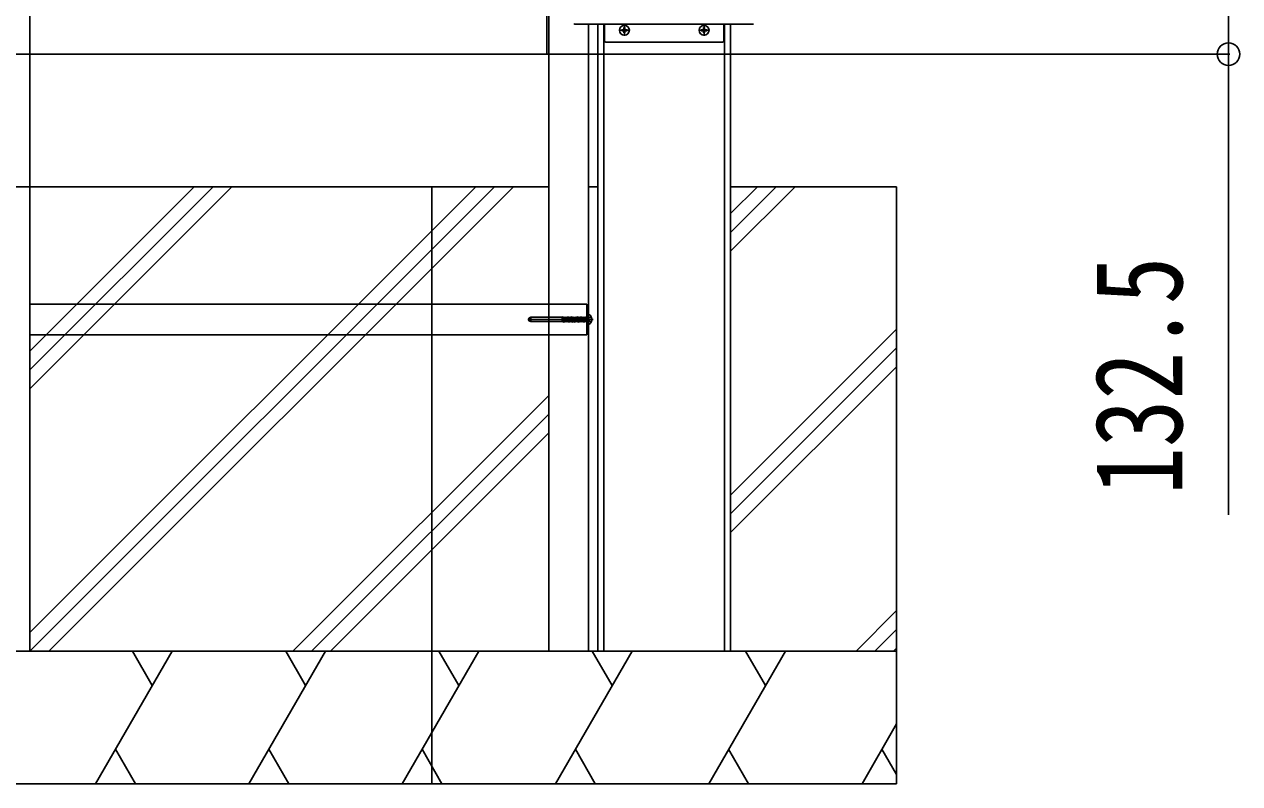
# Model space of a CAD drawing. Units: millimetres, scale not verified. Extents: x -8410 to 8410, y -5940 to 5940.
# Drawn here: x -6467 to -5551, y -4000 to -3428 of the extents above; entities that cross this region are included whole.
import ezdxf
from ezdxf.enums import TextEntityAlignment as Align

# ---------------------------------------------------------------- set-up
doc = ezdxf.new("R2010")
doc.units = ezdxf.units.MM
doc.header["$LTSCALE"] = 30
for name, color, linetype in [('0-3_YKK_13', 4, 'Continuous'), ('0-4_YKK_A1', 4, 'Continuous'), ('0-5_YKK_D', 6, 'Continuous')]:
    doc.layers.add(name, color=color, linetype=linetype)
doc.styles.add('ＭＳ ゴシック', font='')
doc.styles.get('ＭＳ ゴシック').set_extended_font_data('MS Gothic')

msp = doc.modelspace()

# ---------------------------------------------------------------- linework, layer by layer
at = {"layer": '0-3_YKK_13'}
for p, q in [((-6038.46, -3650.4), (-6087.62, -3650.4)), ((-6086.96, -3651.47), (-6086.96, -3649.33)), ((-6085.46, -3652.02), (-6086.96, -3651.47)), ((-6061.96, -3648.78), (-6085.46, -3648.78)), ((-6061.96, -3652.02), (-6085.46, -3652.02)), ((-6061.76, -3648.4), (-6061.96, -3648.74)), ((-6061.66, -3648.4), (-6061.96, -3650.29)), ((-6061.76, -3648.4), (-6061.96, -3649.66)), ((-6061.96, -3648.74), (-6061.96, -3652.02)), ((-6061.37, -3648.9), (-6061.96, -3651.68)), ((-6061.27, -3651.9), (-6061.96, -3651.9)), ((-6061.76, -3648.4), (-6061.66, -3648.4)), ((-6061.66, -3648.4), (-6061.37, -3648.9)), ((-6060.64, -3648.9), (-6061.37, -3648.9)), ((-6060.64, -3648.9), (-6061.27, -3651.9)), ((-6060.35, -3648.4), (-6060.98, -3652.4)), ((-6060.89, -3652.4), (-6060.6, -3651.9)), ((-6060.25, -3648.4), (-6060.88, -3652.4)), ((-6060.35, -3648.4), (-6060.64, -3648.9)), ((-6059.96, -3648.9), (-6060.6, -3651.9)), ((-6059.86, -3651.9), (-6060.6, -3651.9)), ((-6060.35, -3648.4), (-6060.25, -3648.4)), ((-6060.25, -3648.4), (-6059.96, -3648.9)), ((-6059.23, -3648.9), (-6059.96, -3648.9)), ((-6059.23, -3648.9), (-6059.86, -3651.9)), ((-6058.94, -3648.4), (-6059.57, -3652.4)), ((-6059.48, -3652.4), (-6059.19, -3651.9)), ((-6058.84, -3648.4), (-6059.47, -3652.4)), ((-6058.94, -3648.4), (-6059.23, -3648.9)), ((-6058.55, -3648.9), (-6059.19, -3651.9)), ((-6058.45, -3651.9), (-6059.19, -3651.9)), ((-6058.94, -3648.4), (-6058.84, -3648.4)), ((-6058.84, -3648.4), (-6058.55, -3648.9)), ((-6057.82, -3648.9), (-6058.55, -3648.9)), ((-6057.82, -3648.9), (-6058.45, -3651.9)), ((-6058.16, -3652.4), (-6058.45, -3651.9)), ((-6057.53, -3648.4), (-6058.16, -3652.4)), ((-6058.06, -3652.4), (-6058.16, -3652.4)), ((-6057.43, -3648.4), (-6058.06, -3652.4)), ((-6058.06, -3652.4), (-6057.78, -3651.9)), ((-6057.53, -3648.4), (-6057.82, -3648.9)), ((-6057.14, -3648.9), (-6057.78, -3651.9)), ((-6057.04, -3651.9), (-6057.78, -3651.9)), ((-6057.53, -3648.4), (-6057.43, -3648.4)), ((-6057.43, -3648.4), (-6057.14, -3648.9)), ((-6056.41, -3648.9), (-6057.14, -3648.9)), ((-6056.41, -3648.9), (-6057.04, -3651.9)), ((-6056.75, -3652.4), (-6057.04, -3651.9)), ((-6056.12, -3648.4), (-6056.75, -3652.4)), ((-6056.65, -3652.4), (-6056.75, -3652.4)), ((-6056.02, -3648.4), (-6056.65, -3652.4)), ((-6056.65, -3652.4), (-6056.37, -3651.9)), ((-6056.12, -3648.4), (-6056.41, -3648.9)), ((-6055.73, -3648.9), (-6056.37, -3651.9)), ((-6055.63, -3651.9), (-6056.37, -3651.9)), ((-6056.12, -3648.4), (-6056.02, -3648.4)), ((-6056.02, -3648.4), (-6055.73, -3648.9)), ((-6055, -3648.9), (-6055.73, -3648.9)), ((-6055, -3648.9), (-6055.63, -3651.9)), ((-6055.34, -3652.4), (-6055.63, -3651.9)), ((-6054.71, -3648.4), (-6055.34, -3652.4)), ((-6055.24, -3652.4), (-6055.34, -3652.4)), ((-6054.61, -3648.4), (-6055.24, -3652.4)), ((-6055.24, -3652.4), (-6054.96, -3651.9)), ((-6054.71, -3648.4), (-6055, -3648.9)), ((-6054.32, -3648.9), (-6054.96, -3651.9)), ((-6054.22, -3651.9), (-6054.96, -3651.9)), ((-6054.71, -3648.4), (-6054.61, -3648.4)), ((-6054.61, -3648.4), (-6054.32, -3648.9)), ((-6053.59, -3648.9), (-6054.32, -3648.9)), ((-6053.59, -3648.9), (-6054.22, -3651.9)), ((-6053.93, -3652.4), (-6054.22, -3651.9)), ((-6053.3, -3648.4), (-6053.93, -3652.4)), ((-6053.83, -3652.4), (-6053.93, -3652.4)), ((-6053.2, -3648.4), (-6053.83, -3652.4)), ((-6053.83, -3652.4), (-6053.55, -3651.9)), ((-6053.3, -3648.4), (-6053.59, -3648.9)), ((-6052.91, -3648.9), (-6053.55, -3651.9)), ((-6052.81, -3651.9), (-6053.55, -3651.9)), ((-6053.3, -3648.4), (-6053.2, -3648.4)), ((-6053.2, -3648.4), (-6052.91, -3648.9)), ((-6052.18, -3648.9), (-6052.91, -3648.9)), ((-6052.18, -3648.9), (-6052.81, -3651.9)), ((-6052.52, -3652.4), (-6052.81, -3651.9)), ((-6051.89, -3648.4), (-6052.52, -3652.4)), ((-6052.42, -3652.4), (-6052.52, -3652.4)), ((-6051.79, -3648.4), (-6052.42, -3652.4)), ((-6052.42, -3652.4), (-6052.14, -3651.9)), ((-6051.89, -3648.4), (-6052.18, -3648.9)), ((-6051.5, -3648.9), (-6052.14, -3651.9)), ((-6051.4, -3651.9), (-6052.14, -3651.9)), ((-6051.89, -3648.4), (-6051.79, -3648.4)), ((-6051.79, -3648.4), (-6051.5, -3648.9)), ((-6050.77, -3648.9), (-6051.5, -3648.9)), ((-6050.77, -3648.9), (-6051.4, -3651.9)), ((-6051.11, -3652.4), (-6051.4, -3651.9)), ((-6050.48, -3648.4), (-6051.11, -3652.4)), ((-6051.01, -3652.4), (-6051.11, -3652.4)), ((-6050.38, -3648.4), (-6051.01, -3652.4)), ((-6051.01, -3652.4), (-6050.73, -3651.9)), ((-6050.48, -3648.4), (-6050.77, -3648.9)), ((-6050.09, -3648.9), (-6050.73, -3651.9)), ((-6049.99, -3651.9), (-6050.73, -3651.9)), ((-6050.48, -3648.4), (-6050.38, -3648.4)), ((-6050.38, -3648.4), (-6050.09, -3648.9)), ((-6049.36, -3648.9), (-6050.09, -3648.9)), ((-6049.36, -3648.9), (-6049.99, -3651.9)), ((-6049.7, -3652.4), (-6049.99, -3651.9)), ((-6049.07, -3648.4), (-6049.7, -3652.4)), ((-6049.6, -3652.4), (-6049.7, -3652.4)), ((-6048.97, -3648.4), (-6049.6, -3652.4)), ((-6049.6, -3652.4), (-6049.32, -3651.9)), ((-6049.07, -3648.4), (-6049.36, -3648.9)), ((-6048.68, -3648.9), (-6049.32, -3651.9)), ((-6048.58, -3651.9), (-6049.32, -3651.9)), ((-6049.07, -3648.4), (-6048.97, -3648.4)), ((-6048.97, -3648.4), (-6048.68, -3648.9)), ((-6047.95, -3648.9), (-6048.68, -3648.9)), ((-6047.95, -3648.9), (-6048.58, -3651.9)), ((-6048.29, -3652.4), (-6048.58, -3651.9)), ((-6047.66, -3648.4), (-6048.29, -3652.4)), ((-6048.19, -3652.4), (-6048.29, -3652.4)), ((-6047.56, -3648.4), (-6048.19, -3652.4)), ((-6048.19, -3652.4), (-6047.91, -3651.9)), ((-6047.66, -3648.4), (-6047.95, -3648.9)), ((-6047.27, -3648.9), (-6047.91, -3651.9)), ((-6047.17, -3651.9), (-6047.91, -3651.9)), ((-6047.66, -3648.4), (-6047.56, -3648.4)), ((-6047.56, -3648.4), (-6047.27, -3648.9)), ((-6046.54, -3648.9), (-6047.27, -3648.9)), ((-6046.54, -3648.9), (-6047.17, -3651.9)), ((-6046.88, -3652.4), (-6047.17, -3651.9)), ((-6046.25, -3648.4), (-6046.88, -3652.4)), ((-6046.78, -3652.4), (-6046.88, -3652.4)), ((-6046.15, -3648.4), (-6046.78, -3652.4)), ((-6046.78, -3652.4), (-6046.5, -3651.9)), ((-6046.25, -3648.4), (-6046.54, -3648.9)), ((-6045.86, -3648.9), (-6046.5, -3651.9)), ((-6045.76, -3651.9), (-6046.5, -3651.9)), ((-6046.25, -3648.4), (-6046.15, -3648.4)), ((-6046.15, -3648.4), (-6045.86, -3648.9)), ((-6045.13, -3648.9), (-6045.86, -3648.9)), ((-6045.13, -3648.9), (-6045.76, -3651.9)), ((-6045.47, -3652.4), (-6045.76, -3651.9)), ((-6044.84, -3648.4), (-6045.47, -3652.4)), ((-6045.37, -3652.4), (-6045.47, -3652.4)), ((-6044.74, -3648.4), (-6045.37, -3652.4)), ((-6045.37, -3652.4), (-6045.09, -3651.9)), ((-6044.84, -3648.4), (-6045.13, -3648.9)), ((-6044.45, -3648.9), (-6045.09, -3651.9)), ((-6044.27, -3651.9), (-6045.09, -3651.9)), ((-6044.84, -3648.4), (-6044.74, -3648.4)), ((-6044.74, -3648.4), (-6044.45, -3648.9)), ((-6044.27, -3648.9), (-6044.45, -3648.9)), ((-6042.87, -3648.78), (-6044.27, -3648.78)), ((-6044.27, -3648.78), (-6044.27, -3652.02)), ((-6042.87, -3652.02), (-6044.27, -3652.02)), ((-6042.09, -3648.5), (-6042.87, -3648.78)), ((-6042.87, -3648.78), (-6042.87, -3652.02)), ((-6042.09, -3652.3), (-6042.87, -3652.02)), ((-6042.42, -3650.4), (-6041.81, -3649.26)), ((-6042.42, -3650.4), (-6041.81, -3651.55)), ((-6041.96, -3654), (-6041.96, -3646.8)), ((-6039.99, -3648.35), (-6041.81, -3649.26)), ((-6039.99, -3652.45), (-6041.81, -3651.55)), ((-6039.48, -3650.83), (-6040.36, -3650.83))]:
    msp.add_line(p, q, dxfattribs=at)
for points in [[(-6085.46, -3652.02), (-6085.46, -3648.78), (-6086.96, -3649.33)], [(-6060.89, -3652.4), (-6060.99, -3652.4), (-6061.27, -3651.9)], [(-6059.48, -3652.4), (-6059.58, -3652.4), (-6059.86, -3651.9)], [(-6039.48, -3649.98), (-6040.36, -3649.98), (-6040.36, -3650.83)]]:
    msp.add_lwpolyline(points, dxfattribs=at)
for centre, radius, start, end in [((-6042.16, -3648.31), 0.2, 290, 0), ((-6042.16, -3652.49), 0.2, 0, 70), ((-6041.81, -3646.8), 0.154, 62.71904, 180), ((-6043.66, -3650.4), 4.2, 5.80773, 62.71904), ((-6043.66, -3650.4), 4.2, 297.28096, 354.19227), ((-6041.81, -3654), 0.154, 180, 297.28096)]:
    msp.add_arc(centre, radius, start, end, dxfattribs=at)
at = {"layer": '0-4_YKK_A1'}
for p, q in [((-6462.96, -2127.4), (-6462.96, -3900.4)), ((-6071.96, -2127.4), (-6071.96, -3900.4)), ((-6073.36, -3369.9), (-6073.36, -3450.4)), ((-6051.52, -3427.9), (-6052.25, -3427.9)), ((-6041.96, -3427.9), (-6041.96, -3900.4)), ((-6034.96, -3427.9), (-6034.96, -3450.4)), ((-6030.46, -3427.9), (-6030.46, -3450.4)), ((-6029.96, -3440.4), (-6029.96, -3427.9)), ((-6019.11, -3432.4), (-6010.81, -3432.4)), ((-6017.01, -3432.05), (-6017.01, -3432.75)), ((-6017.01, -3432.05), (-6015.81, -3432.05)), ((-6017.01, -3432.75), (-6015.81, -3432.75)), ((-6015.31, -3430.35), (-6014.61, -3430.35)), ((-6015.31, -3430.35), (-6015.31, -3431.55)), ((-6015.31, -3433.25), (-6015.31, -3434.45)), ((-6014.96, -3436.55), (-6014.96, -3428.25)), ((-6014.61, -3430.35), (-6014.61, -3431.55)), ((-6014.61, -3433.25), (-6014.61, -3434.45)), ((-6014.11, -3432.05), (-6012.91, -3432.05)), ((-6014.11, -3432.75), (-6012.91, -3432.75)), ((-6012.91, -3432.05), (-6012.91, -3432.75)), ((-5959.11, -3432.4), (-5950.81, -3432.4)), ((-5957.01, -3432.05), (-5957.01, -3432.75)), ((-5957.01, -3432.05), (-5955.81, -3432.05)), ((-5957.01, -3432.75), (-5955.81, -3432.75)), ((-5955.31, -3430.35), (-5954.61, -3430.35)), ((-5955.31, -3430.35), (-5955.31, -3431.55)), ((-5955.31, -3433.25), (-5955.31, -3434.45)), ((-5954.96, -3436.55), (-5954.96, -3428.25)), ((-5954.61, -3430.35), (-5954.61, -3431.55)), ((-5954.61, -3433.25), (-5954.61, -3434.45)), ((-5954.11, -3432.05), (-5952.91, -3432.05)), ((-5954.11, -3432.75), (-5952.91, -3432.75)), ((-5952.91, -3432.05), (-5952.91, -3432.75)), ((-5939.96, -3440.4), (-5939.96, -3427.9)), ((-5939.46, -3427.9), (-5939.46, -3450.4)), ((-5934.96, -3427.9), (-5934.96, -3450.4)), ((-5917.67, -3427.9), (-5918.4, -3427.9)), ((-5940.96, -3441.4), (-6028.96, -3441.4)), ((-6015.31, -3434.45), (-6014.61, -3434.45)), ((-5955.31, -3434.45), (-5954.61, -3434.45)), ((-6609.96, -3450.4), (-5809.96, -3450.4)), ((-6034.96, -3450.47), (-6041.96, -3450.47)), ((-6034.96, -3450.4), (-6034.96, -3900.4)), ((-6030.46, -3450.4), (-6030.46, -3900.4)), ((-5939.46, -3450.4), (-5939.46, -3900.4)), ((-5934.96, -3450.4), (-5934.96, -3900.4)), ((-6071.96, -3550.4), (-6609.96, -3550.4)), ((-6462.96, -3674.37), (-6338.99, -3550.4)), ((-6462.96, -3886.5), (-6126.86, -3550.4)), ((-6462.96, -3688.51), (-6324.85, -3550.4)), ((-6462.96, -3702.65), (-6310.71, -3550.4)), ((-6462.72, -3900.4), (-6112.72, -3550.4)), ((-6448.57, -3900.4), (-6098.57, -3550.4)), ((-6159.96, -3550.4), (-6159.96, -4000.4)), ((-6034.96, -3550.47), (-6041.96, -3550.47)), ((-5809.96, -3550.4), (-5934.96, -3550.4)), ((-5934.96, -3570.63), (-5914.73, -3550.4)), ((-5934.96, -3584.78), (-5900.58, -3550.4)), ((-5934.96, -3598.92), (-5886.44, -3550.4)), ((-5809.96, -3550.4), (-5809.96, -4000.4)), ((-6462.96, -3638.9), (-6462.96, -3661.9)), ((-6043.16, -3638.9), (-6043.16, -3661.9)), ((-5934.96, -3782.77), (-5809.96, -3657.77)), ((-5934.96, -3796.91), (-5809.96, -3671.91)), ((-5934.96, -3811.05), (-5809.96, -3686.05)), ((-6264.73, -3900.4), (-6071.96, -3707.63)), ((-6250.58, -3900.4), (-6071.96, -3721.78)), ((-6236.44, -3900.4), (-6071.96, -3735.92)), ((-5840.46, -3900.4), (-5809.96, -3869.9)), ((-5826.32, -3900.4), (-5809.96, -3884.04)), ((-5812.18, -3900.4), (-5809.96, -3898.18)), ((-5809.96, -3900.4), (-6609.96, -3900.4)), ((-6413.32, -4000.4), (-6355.58, -3900.4)), ((-6385.58, -3900.4), (-6370.58, -3926.38)), ((-6297.85, -4000.4), (-6240.11, -3900.4)), ((-6270.11, -3900.4), (-6255.11, -3926.38)), ((-6182.38, -4000.4), (-6124.64, -3900.4)), ((-6154.64, -3900.4), (-6139.64, -3926.38)), ((-6066.91, -4000.4), (-6009.17, -3900.4)), ((-6039.17, -3900.4), (-6024.17, -3926.38)), ((-6034.96, -3900.4), (-5934.96, -3900.4)), ((-5951.44, -4000.4), (-5893.7, -3900.4)), ((-5923.7, -3900.4), (-5908.7, -3926.38)), ((-5835.97, -4000.4), (-5809.96, -3955.35)), ((-6383.32, -4000.4), (-6398.32, -3974.42)), ((-6267.85, -4000.4), (-6282.85, -3974.42)), ((-6152.38, -4000.4), (-6167.38, -3974.42)), ((-6036.91, -4000.4), (-6051.91, -3974.42)), ((-5921.44, -4000.4), (-5936.44, -3974.42)), ((-5809.96, -3993.48), (-5820.97, -3974.42)), ((-5809.96, -4000.4), (-6609.96, -4000.4))]:
    msp.add_line(p, q, dxfattribs=at)
for points in [[(-5918.4, -3427.9), (-5918.9, -3427.9), (-6051.02, -3427.9), (-6051.52, -3427.9)], [(-6462.96, -3638.9), (-6071.96, -3638.9), (-6043.16, -3638.9)], [(-6462.96, -3661.9), (-6071.96, -3661.9), (-6043.16, -3661.9)]]:
    msp.add_lwpolyline(points, dxfattribs=at)
for centre in [(-6014.96, -3432.4), (-5954.96, -3432.4)]:
    msp.add_circle(centre, 3.75, dxfattribs=at)
for centre, radius, start, end in [((-6052.25, -3427.4), 0.5, 180, 270), ((-6015.81, -3431.55), 0.5, 270, 0), ((-6015.81, -3433.25), 0.5, 0, 90), ((-6014.11, -3431.55), 0.5, 180, 270), ((-6014.11, -3433.25), 0.5, 90, 180), ((-5955.81, -3431.55), 0.5, 270, 0), ((-5955.81, -3433.25), 0.5, 0, 90), ((-5954.11, -3431.55), 0.5, 180, 270), ((-5954.11, -3433.25), 0.5, 90, 180), ((-6028.96, -3440.4), 1, 180, 270), ((-5940.96, -3440.4), 1, 270, 0)]:
    msp.add_arc(centre, radius, start, end, dxfattribs=at)
at = {"layer": '0-5_YKK_D'}
msp.add_line((-5888.46, -3450.4), (-5558.96, -3450.4), dxfattribs=at)
msp.add_lwpolyline([(-5559.96, -3317.9), (-5559.96, -3450.4), (-5559.96, -3797.6)], dxfattribs=at)
msp.add_circle((-5559.96, -3450.4), 8.5, dxfattribs=at)

# ---------------------------------------------------------------- texts
at = {"layer": '0-5_YKK_D', "style": 'ＭＳ ゴシック', "width": 0.8}
msp.add_text('132.5', height=65.98, rotation=90, dxfattribs=at).set_placement((-5574.96, -3782.6), align=Align.BOTTOM_LEFT)

doc.saveas('drawing.dxf')
